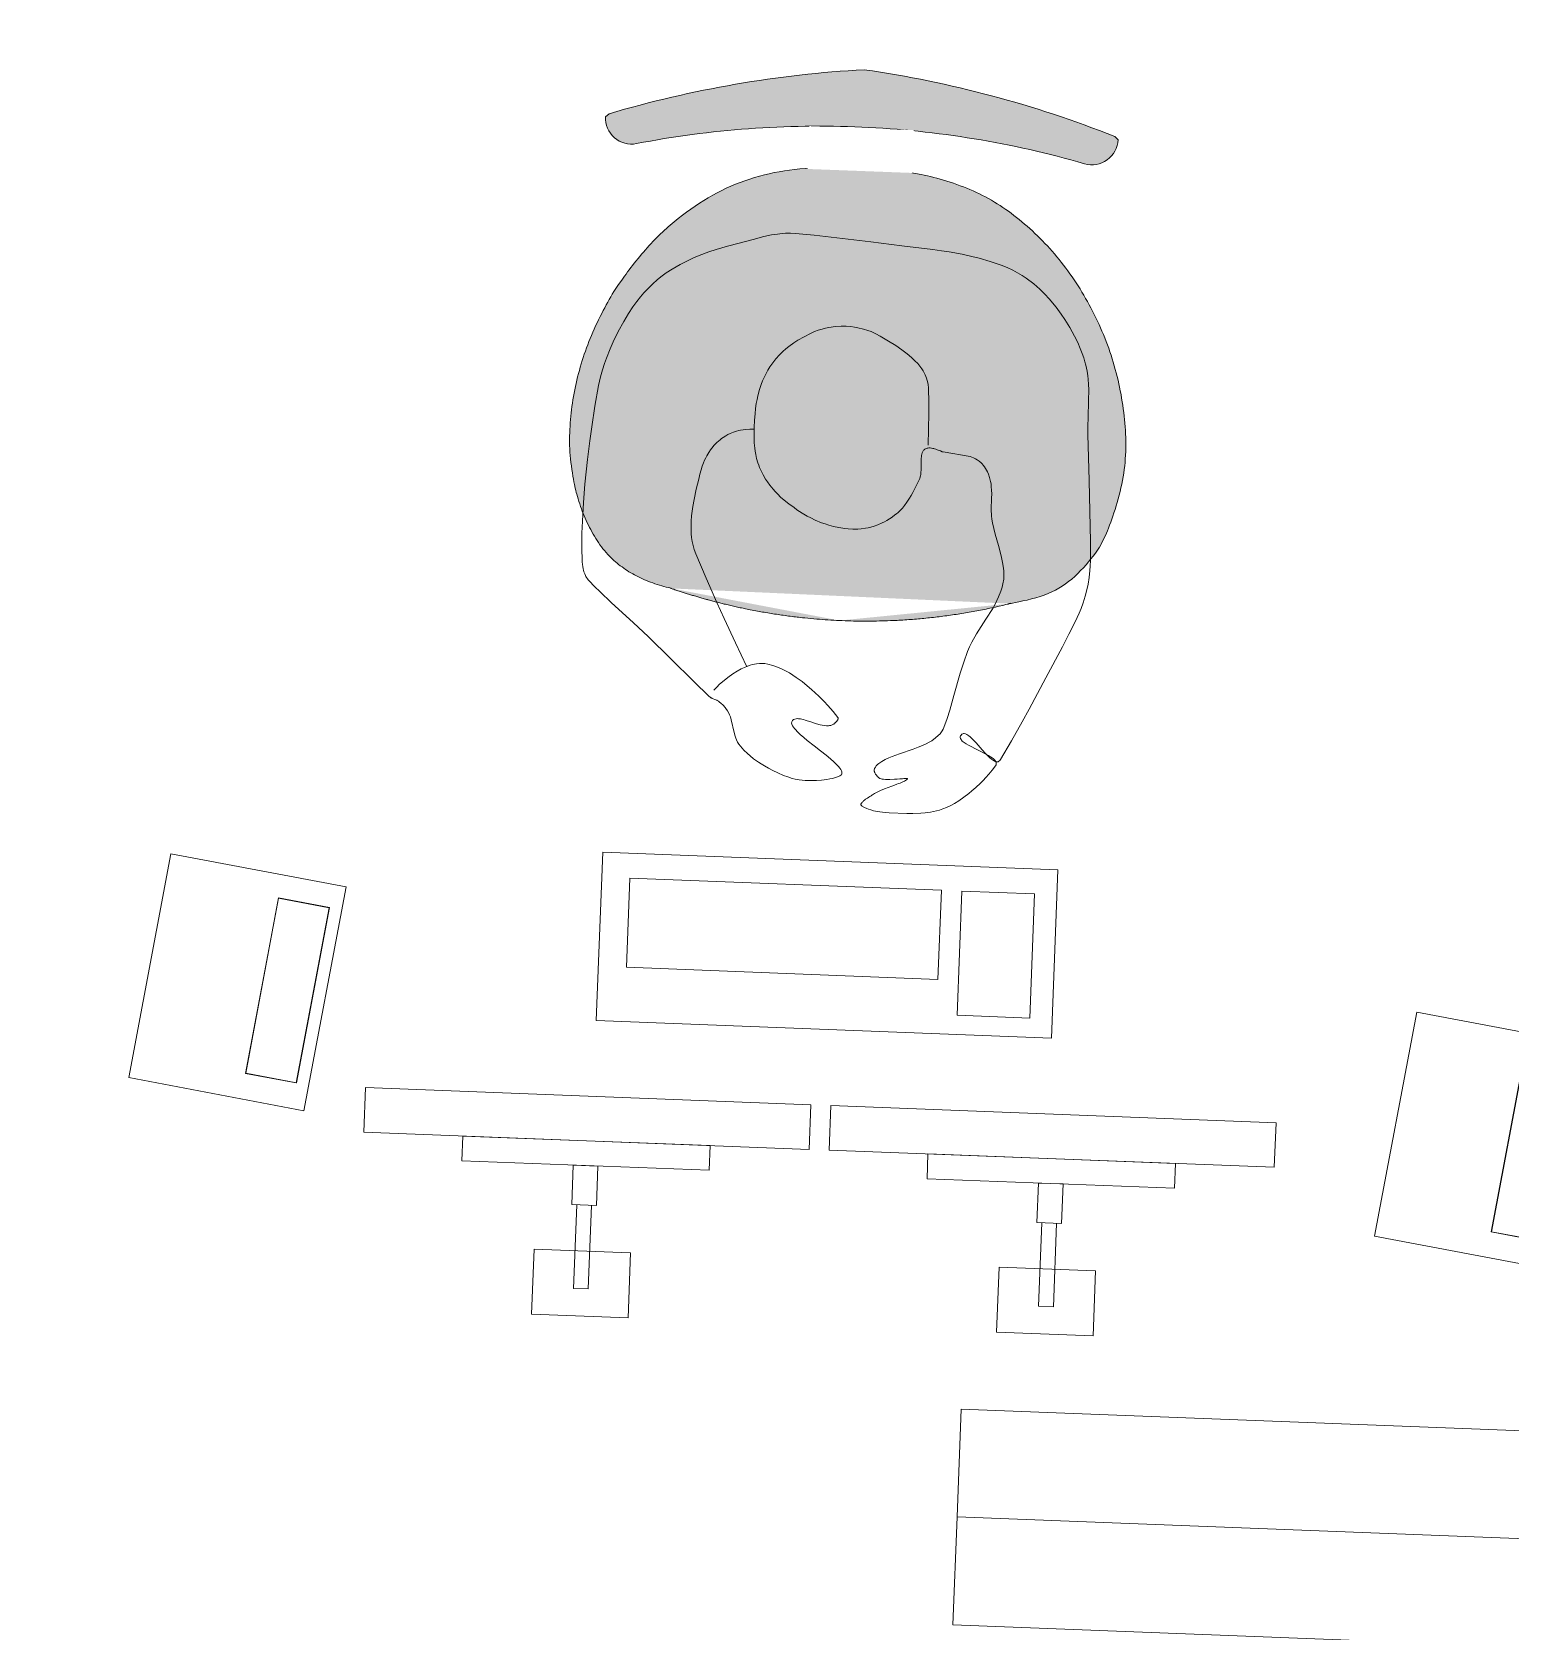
# Model space of a CAD drawing. Header units: millimetres. Extents: x 32078 to 83548, y -4690 to 56252.
# Drawn here: x 71118 to 72610, y 37171 to 38786 of the extents above; entities that cross this region are included whole.
import ezdxf

# ---------------------------------------------------------------- set-up
doc = ezdxf.new("R2010")
doc.units = ezdxf.units.MM
doc.header["$MEASUREMENT"] = 0
for name, color, linetype, lineweight in [('FURN-FILE', 211, 'Continuous', 0), ('FURN-STOR', 213, 'Continuous', 0), ('FURN-WKST', 42, 'Continuous', 13)]:
    doc.layers.add(name, color=color, linetype=linetype, lineweight=lineweight)

# ---------------------------------------------------------------- blocks, each defined once
blk = doc.blocks.new('*U1516')
at = {"color": 0, "linetype": 'ByBlock', "lineweight": -2, "flags": 128}
for points in [[(3.6, 105.9), (229.6, 63.2), (196.2, -113.7), (-29.8, -70.9), (3.6, 105.9)], [(-1.8, -63.1), (175.1, -96.6), (184.8, -45.4), (7.9, -11.9), (-1.8, -63.1)], [(-1.6, -63.6), (175.4, -96.7), (185, -45.5), (8, -12.4), (-1.6, -63.6)]]:
    blk.add_lwpolyline(points, close=True, dxfattribs=at)
blk = doc.blocks.new('*U1517')
at = {"linetype": 'ByBlock', "lineweight": -2}
blk.add_hatch(color=7, dxfattribs=at).paths.add_polyline_path([(-240, 333.8, -0.058838), (17.8, 378.3, -0.058838), (270.6, 310.9), (274, 307.6, -0.485231), (240.2, 283.4, 0.059133), (15.2, 320.4, 0.059133), (-212.3, 303.7, -0.485231), (-243.7, 330.9)])
h = blk.add_hatch(color=7, dxfattribs=at)
edge = h.paths.add_edge_path()
edge.add_spline(control_points=[(-177.4, -145.2), (-207.7, -138.4), (-239.5, -120.2), (-285.5, -39.3), (-282.8, 112.4), (-154.2, 268.8), (-37, 282.3), (13.3, 278.2)], knot_values=[0, 0, 0, 0, 0.127805, 0.173291, 0.430539, 0.788352, 1, 1, 1, 1], degree=3, periodic=0)
edge.add_spline(control_points=[(13.3, 278.2), (63.7, 277.8), (179.2, 253.8), (293.3, 86.5), (282.4, -64.8), (229.3, -141.2), (196, -156.5), (165.2, -160.6)], knot_values=[0, 0, 0, 0, 0.211648, 0.569461, 0.826709, 0.872195, 1, 1, 1, 1], degree=3, periodic=0)
edge.add_line((165.2, -160.6), (165.2, -160.8))
edge.add_arc((20, 427.7), 606.2, 267.4274, 283.8643, ccw=False)
edge.add_arc((20, 427.7), 606.2, 250.9906, 267.4275, ccw=False)
edge.add_line((-177.4, -145.4), (-177.4, -145.2))
at = {"color": 0, "linetype": 'ByBlock', "lineweight": -2, "flags": 128}
blk.add_lwpolyline([(-240, 333.8, -0.058838), (17.8, 378.3), (17.8, 378.3, -0.058838), (270.6, 310.9), (274, 307.6, -0.485231), (240.2, 283.4), (240.2, 283.4, 0.059133), (15.2, 320.4, 0.059133), (-212.3, 303.7), (-212.3, 303.7, -0.485231), (-243.7, 330.9), (-240, 333.8)], format="xyb", close=True, dxfattribs=at)
at = {"color": 0, "linetype": 'ByBlock', "lineweight": -2}
blk.add_rational_spline([(-177.4, -145.2), (-207.7, -138.4), (-239.5, -120.2), (-285.5, -39.3), (-282.8, 112.4), (-154.2, 268.8), (-37, 282.3), (13.3, 278.2), (63.7, 277.8), (179.2, 253.8), (293.3, 86.5), (282.4, -64.8), (229.3, -141.2), (196, -156.5), (165.2, -160.6), (165.2, -160.6), (165.2, -160.7), (165.2, -160.8), (108.8, -174.7), (50.9, -180.5), (-7.2, -177.9), (-65.3, -175.2), (-122.4, -164.4), (-177.4, -145.4), (-177.4, -145.3), (-177.4, -145.3), (-177.4, -145.2)], [1, 1, 1, 1, 1, 1, 1, 1, 1, 1, 1, 1, 1, 1, 1, 1, 1, 1, 0.993153505411, 0.993153505411, 1, 0.993153505411, 0.993153505411, 1, 1, 1, 1], degree=3, knots=[0, 0, 0, 0, 0.021301, 0.028882, 0.071757, 0.131392, 0.166667, 0.166667, 0.166667, 0.201941, 0.261577, 0.304452, 0.312032, 0.333333, 0.333333, 0.333333, 0.5, 0.5, 0.5, 0.666667, 0.666667, 0.666667, 0.833333, 0.833333, 0.833333, 1, 1, 1, 1], dxfattribs=at)
blk.add_wipeout([(-37.7, 321.4), (67.7, 317.3), (66, 274.1), (-39.4, 278.1)], dxfattribs=at)
blk = doc.blocks.new('*U1518')
at = {"color": 0, "linetype": 'ByBlock', "lineweight": -2, "flags": 128}
for points in [[(-67.6, 119.9), (-64.6, 116.9), (-61.8, 114), (-59.3, 111.2), (-54.8, 105.7), (-51.2, 100.7), (-48.5, 96.3), (-46.3, 92.4), (-44.7, 88.9), (-43.5, 85.9), (-42.6, 83.2), (-41.9, 80.9), (-41.1, 76.9), (-40.8, 73.9), (-40.7, 71.7), (-40.9, 68.4), (-41.4, 65.2), (-42.7, 60.3), (-44.4, 55.7), (-46.2, 51.4), (-48.3, 47.4), (-50.3, 43.6), (-54.8, 36.6), (-59.1, 30.6), (-63.2, 25.5), (-66.9, 21.1), (-73.8, 13.7), (-79.1, 8.5), (-83.2, 4.7), (-89.3, -0.6), (-95.3, -5.4), (-95.4, -5.5), (-95.6, -5.6), (-95.8, -5.6), (-95.9, -5.7), (-96.1, -5.7), (-96.2, -5.7), (-96.5, -5.7), (-96.8, -5.6), (-97.1, -5.5), (-97.4, -5.4), (-97.7, -5.2), (-97.9, -5.1), (-98.4, -4.8), (-98.8, -4.5), (-99.1, -4.2), (-99.7, -3.7), (-100.1, -3.3), (-100.4, -3), (-100.8, -2.5), (-101, -2.3), (-101.2, -2.1), (-101.9, -1.2), (-102.5, -0.2), (-103, 0.9), (-103.3, 1.9), (-103.5, 3), (-103.7, 4.1), (-103.7, 6.2), (-103.5, 8.4), (-103.2, 10.5), (-102.7, 12.5), (-101.6, 16.3), (-99.4, 23.1), (-98.6, 25.6), (-97.9, 27.7), (-97.4, 29.5), (-97.1, 31), (-96.8, 32.2), (-96.6, 34.3), (-96.5, 35.8), (-96.6, 36.8), (-97, 38.2), (-97.5, 39.4), (-98.5, 40.6), (-99.6, 41.1), (-100.9, 41.3), (-102.2, 41), (-103.6, 40.4), (-105, 39.5), (-106.5, 38.5), (-107.9, 37.2), (-109.5, 35.8), (-112.5, 32.6), (-115.5, 29.1), (-118.5, 25.6), (-124.1, 18.5), (-129.1, 12.1), (-133.5, 6.6), (-137.1, 2.2), (-140.2, -1.3), (-142.7, -4), (-144.9, -5.9), (-146.6, -7.3), (-148, -8.3), (-149.2, -8.9), (-150.2, -9.3), (-151, -9.4), (-152.2, -9.4), (-153.1, -9), (-153.7, -8.5), (-154.4, -7.5), (-155, -6.1), (-156, -3), (-156.8, 0), (-157.4, 2.9), (-157.9, 5.7), (-158.6, 11.2), (-159, 16.1), (-159.1, 20.5), (-159.1, 24.4), (-158.9, 27.7), (-158.2, 33.6), (-157.5, 37.8), (-156.8, 40.9), (-155.4, 45.3), (-153.8, 49.5), (-151.2, 55.3), (-148.7, 60.4), (-146.4, 64.8), (-144.2, 68.7), (-142.2, 72), (-140.4, 74.9), (-136.9, 79.8), (-134.1, 83.3), (-131.8, 85.9), (-128.2, 89.6), (-124.3, 93.1), (-122.2, 94.7), (-120.1, 95.9), (-118, 96.9), (-116.1, 97.7), (-114.2, 98.4), (-110.6, 99.4), (-97.8, 102.3), (-94.7, 103.2), (-92.5, 104), (-90.9, 104.8), (-88.5, 106), (-86.3, 107.6), (-85.3, 108.4), (-84.4, 109.2), (-83.6, 109.9), (-82.3, 111.1), (-81.4, 112.1), (-80.7, 112.9), (-79.7, 114), (-78.8, 115.3), (-78.4, 115.8), (-78.1, 116.4), (-77.9, 116.9), (-77.4, 117.9), (-76, 121.4), (-75.6, 122.3), (-75.3, 122.9), (-75, 123.4), (-74.6, 124), (-74, 124.6), (-59.1, 140.2), (-36.2, 163.2), (-13.5, 186.2), (0.4, 201.1), (20.9, 223.6), (31.5, 234.8), (37, 240.3), (42.6, 245.8), (43.7, 246.8), (44.8, 247.6), (45.9, 248.3), (47, 249), (48, 249.5), (49.9, 250.3), (51.7, 251), (53.3, 251.4), (54.7, 251.8), (57.2, 252.3), (59.1, 252.5), (61.9, 252.8), (64.7, 252.9), (74.2, 253.1), (90.7, 253), (103.1, 252.6), (121.7, 251.6), (140.3, 250), (165.3, 247.4), (184, 245.1), (198.1, 243.2), (219.1, 239.9), (240.1, 236.2), (248.6, 234.3), (255.9, 232.3), (262.1, 230.3), (267.6, 228.4), (277, 224.6), (283.9, 221.5), (294.3, 216.4), (304.7, 210.7), (312.6, 206), (319.3, 201.6), (324.9, 197.5), (329.6, 193.8), (333.6, 190.4), (337, 187.3), (342.7, 181.6), (346.7, 177), (349.6, 173.5), (353.7, 167.9), (357.5, 162), (362.2, 153.8), (365.9, 146.6), (368.8, 140.3), (371.1, 134.7), (374.8, 124.9), (377.3, 117.4), (380.6, 106), (383.7, 94.3), (387.5, 80.1), (390.3, 69.5), (392, 61.5), (392.9, 55.5), (393.4, 51), (393.6, 47.6), (393.7, 42.5), (393.4, 37.4), (391.6, 18.4), (388.4, -10.1), (385, -38.5), (381.1, -69.9), (377.2, -101.3), (376, -110), (374.8, -117.6), (372.4, -130.9), (370.2, -140.8), (368.4, -148.1), (365.2, -159.2), (361.5, -170.2), (359.1, -176.4), (356.5, -181.9), (353.8, -186.9), (351.1, -191.5), (348.3, -195.6), (342.7, -203.1), (337.3, -209.2), (332.3, -214.4), (327.6, -218.7), (319, -225.9), (312.1, -230.9), (306.7, -234.5), (298.4, -239.6), (289.8, -244.3), (283.2, -247.6), (277.4, -250.1), (272.3, -252.1), (267.8, -253.6), (263.9, -254.8), (260.4, -255.7), (254.4, -257), (249.8, -257.7), (246.4, -258.2), (241.1, -258.6), (235.9, -258.8), (224.5, -258.6), (207.5, -258.1), (198.9, -257.9), (190.4, -257.9), (143.9, -259), (97.3, -260.2), (82.8, -260.5), (71.9, -260.5), (63.7, -260.4), (57.6, -260.1), (53, -259.7), (46.1, -259), (39.2, -258), (35, -257.1), (27.2, -255.1), (20.5, -253), (14.8, -250.9), (9.9, -248.9), (1.3, -245), (-11.3, -238.7), (-23.8, -232.2), (-55.4, -215.5), (-86.8, -198.5), (-99.7, -191.5), (-118.8, -180.6), (-137.8, -169.7), (-138.8, -168.9), (-139.5, -168), (-140, -167.2), (-140.1, -166.3), (-140, -165.3), (-139.8, -164.3), (-139.3, -163.4), (-138.8, -162.4), (-138.1, -161.4), (-137.4, -160.4), (-135.7, -158.5), (-133.8, -156.5), (-131.9, -154.7), (-127.9, -151.2), (-120.8, -145), (-118.4, -142.7), (-116.4, -140.8), (-114.9, -139.1), (-113.8, -137.7), (-113, -136.6), (-112.4, -135.6), (-112, -134.8), (-111.8, -134.1), (-111.6, -132.9), (-111.6, -132.1), (-111.8, -131.5), (-112.3, -130.6), (-113, -129.9), (-113.9, -129.3), (-114.9, -129), (-115.8, -129), (-116.6, -129.2), (-117.5, -129.7), (-118.3, -130.3), (-119.1, -131), (-119.8, -131.9), (-120.6, -132.8), (-122, -135), (-123.4, -137.3), (-133.7, -157.4), (-135, -159.5), (-136.1, -161.2), (-137.1, -162.4), (-138, -163.4), (-138.8, -164.1), (-139.4, -164.6), (-140.6, -165.2), (-141.5, -165.3), (-142.2, -165.3), (-143.2, -165.1), (-144.2, -164.5), (-148.6, -161.1), (-152.5, -157.8), (-155.9, -154.8), (-158.9, -152), (-161.5, -149.4), (-166.1, -144.6), (-169.5, -140.7), (-172.1, -137.6), (-175.8, -132.7), (-179.6, -127.4), (-182.3, -123), (-184.5, -118.9), (-186.3, -115), (-187.7, -111.4), (-188.8, -108), (-189.7, -104.8), (-191, -98.8), (-191.7, -93.6), (-192.1, -89), (-192.4, -81), (-192.3, -75), (-191.5, -57), (-191.3, -53.5), (-191, -50.4), (-190.7, -47.7), (-190.3, -45.4), (-189.9, -43.3), (-189.5, -41.5), (-188.6, -38.5), (-187.8, -36.2), (-187.2, -34.5), (-186.1, -32.1), (-184.8, -29.7), (-184.5, -29.4), (-184.3, -29.1), (-184, -28.9), (-183.7, -28.8), (-183.4, -28.7), (-183.2, -28.7), (-182.9, -28.7), (-182.6, -28.8), (-182.3, -28.9), (-182, -29.1), (-181.5, -29.4), (-181, -29.8), (-180.5, -30.3), (-180, -30.8), (-179.5, -31.3), (-178.7, -32.4), (-177.9, -33.4), (-176.7, -35.3), (-175.8, -36.6), (-175.1, -37.6), (-174.7, -38.3), (-174.4, -38.9), (-173.9, -39.6), (-173.5, -40.2), (-172.2, -42.2), (-171, -44.3), (-170, -46.4), (-169, -48.5), (-167.3, -52.6), (-164.6, -60), (-163.6, -62.6), (-162.8, -64.9), (-162.1, -66.7), (-161.5, -68.3), (-161, -69.5), (-160.1, -71.5), (-159.5, -72.8), (-159.1, -73.7), (-158.4, -74.8), (-157.7, -75.5), (-157.5, -75.7), (-157.3, -75.7), (-157.1, -75.6), (-157, -75.4), (-157, -75.1), (-156.9, -74.7), (-156.9, -74.3), (-156.9, -73.7), (-156.9, -73.2), (-157, -72), (-157.1, -70.6), (-157.2, -69.2), (-157.3, -67.9), (-157.5, -65.1), (-157.7, -62.5), (-158, -57.9), (-158, -56.2), (-157.9, -54.7), (-157.9, -53.5), (-157.7, -51.5), (-157.5, -50.1), (-157.2, -49.1), (-156.8, -47.8), (-156.5, -47.3), (-156.2, -46.8), (-155.9, -46.3), (-155.6, -45.9), (-155.2, -45.6), (-154.9, -45.2), (-154.5, -44.9), (-153.7, -44.3), (-153, -43.8), (-152.4, -43.4), (-151.8, -43), (-151.3, -42.8), (-150.9, -42.6), (-150.6, -42.4), (-150.3, -42.3), (-149.7, -42.2), (-149.4, -42.1), (-149.1, -42), (-148.8, -42), (-148.4, -42.1), (-146.8, -42.5), (-145.4, -43.2), (-144, -44.2), (-142.8, -45.4), (-141.7, -46.7), (-139.6, -49.7), (-137.8, -53.1), (-136.2, -56.7), (-134.7, -60.3), (-132.1, -67.6), (-127.3, -81.4), (-125.4, -86.5), (-123.6, -90.8), (-121.8, -94.5), (-120.2, -97.6), (-118.8, -100.1), (-115.9, -104.1), (-113.6, -106.8), (-111.8, -108.5), (-108.7, -110.7), (-107.1, -111.6), (-105.4, -112.4), (-96.2, -115.6), (-87.9, -118.3), (-73.1, -122.6), (-50.5, -128.9), (-39.5, -132.4), (-28.8, -136.2), (-23.9, -138.4), (-19.3, -140.6), (-10.9, -145.5), (3.9, -154.9), (14.9, -161.7), (19.1, -164.1), (26.5, -167.7), (32.1, -169.9), (36.3, -171.2), (39.6, -172), (44.4, -172.8), (49.4, -173), (52.6, -172.9), (55.6, -172.6), (61.2, -171.7), (66.2, -170.7), (70.5, -169.6), (78.2, -167.5), (89.7, -164.2), (95.4, -162.7), (101.1, -161.4), (104.8, -160.8), (108.2, -160.5), (114.7, -160.3), (126.3, -160.6), (130.6, -160.7), (134.4, -160.6), (137.6, -160.3), (140.5, -160), (142.9, -159.6), (147.2, -158.5), (150.4, -157.4), (152.7, -156.4), (156.2, -154.4), (157.9, -153.3), (159.6, -152), (160.7, -151), (161.7, -150.1), (163.5, -148.1), (164.9, -146.1), (166, -144.2), (166.9, -142.4), (167.6, -140.6), (168.2, -138.9), (172.8, -111.8), (173.1, -110.8), (173.8, -108.9), (175.1, -105.5), (175.6, -104.2), (175.9, -103.1), (176.2, -102.1), (176.4, -101.2), (176.7, -99.8), (176.9, -98.7), (176.9, -97.8), (176.9, -97.2), (176.8, -96.3), (176.7, -95.4), (176.4, -94.5), (176, -93.8), (175.6, -93.1), (175.1, -92.5), (174.6, -92), (174, -91.6), (173.4, -91.2), (172, -90.6), (170.6, -90.2), (169.2, -89.9), (167.8, -89.7), (166.4, -89.6), (163.7, -89.5), (158.6, -89.5), (154.8, -89.4), (152, -89.2), (150, -89), (148.6, -88.7), (147.6, -88.5), (146.1, -88), (144.7, -87.4), (135.4, -82.7), (131.9, -81), (128.9, -79.3), (126.3, -77.8), (124, -76.4), (122, -75.1), (118.7, -72.6), (116.2, -70.6), (114.4, -68.9), (111.7, -66.1), (110.4, -64.6), (109.2, -63), (107, -60.1), (105.2, -57.4), (103.6, -54.8), (102.3, -52.4), (101.1, -50.1), (99.2, -45.8), (97.9, -42), (96.9, -38.7), (96.2, -35.8), (95.7, -33.3), (95.1, -28.9), (94.9, -25.6), (94.8, -20.6), (95.1, -15.7), (95.4, -12.5), (96.4, -6.4), (97.5, -1.1), (98.8, 3.6), (100.1, 7.6), (101.4, 11.2), (104, 17.4), (106.2, 22), (108.1, 25.5), (111.1, 30.7), (114.5, 35.9), (116.6, 38.9), (120.6, 44.3), (124.1, 48.8), (127.3, 52.4), (130.2, 55.4), (132.8, 57.9), (135.1, 60), (139.4, 63.4), (142.8, 65.8), (145.5, 67.6), (149.8, 70), (154.3, 72.3), (157, 73.6), (159.5, 74.6), (161.9, 75.4), (166.3, 76.7), (170.3, 77.6), (173.7, 78.2), (176.7, 78.6), (181.9, 79.1), (185.9, 79.3), (191.8, 79.3), (197.6, 79.2), (204.9, 78.8), (211.2, 78.3), (216.8, 77.7), (221.6, 77), (225.8, 76.2), (229.5, 75.4), (236, 73.6), (240.8, 72), (244.5, 70.6), (249.9, 68.1), (255.3, 65.2), (258.7, 63.2), (261.6, 61.2), (264.3, 59.3), (266.7, 57.4), (270.8, 53.6), (274.2, 50.2), (277, 47.1), (279.3, 44.2), (283, 39.1), (285.6, 35.1), (289.2, 28.8), (292.5, 22.4), (294.3, 18.3), (295.8, 14.4), (296.9, 10.6), (297.8, 7), (298.5, 3.6), (299.4, -3), (299.8, -8.8), (299.7, -13.9), (299.4, -18.3), (298.9, -22.2), (298.3, -25.6), (296.9, -31.4), (295.5, -35.7), (294.3, -38.9), (292.2, -43.6), (289.8, -48.1), (284.8, -56.4), (280.2, -63.8), (275.9, -70), (272, -75.3), (268.3, -79.6), (265, -83.1), (262, -86), (259.3, -88.2), (256.8, -90), (254.6, -91.5), (250.6, -93.6), (247.4, -94.9), (245, -95.6), (241.2, -96.4), (237.3, -96.8), (222.9, -97.1), (212.1, -97.1), (195.8, -96.9), (179.6, -96.6)], [(-44.3, 86.5), (-19.9, 97.9), (4.6, 109.4), (20.8, 116.8), (45.3, 127.7), (69.9, 138.1), (74.3, 139.7), (78.5, 140.9), (82.5, 141.7), (86.4, 142.3), (90, 142.7), (96.9, 142.9), (102.9, 142.7), (108.3, 142.3), (117.7, 141.1), (124.8, 139.8), (135.2, 137.6), (145.5, 135.1), (150.5, 133.9), (154.8, 132.7), (158.5, 131.5), (161.7, 130.3), (164.5, 129.2), (166.8, 128.1), (168.9, 127.1), (172.3, 125), (174.9, 123.3), (176.8, 121.8), (179.6, 119.4), (182.3, 116.8), (183.8, 115.1), (185.1, 113.5), (186.3, 112), (187.3, 110.6), (189.1, 107.9), (190.4, 105.6), (191.5, 103.4), (192.3, 101.6), (192.9, 99.9), (193.9, 96.9), (194.4, 94.7), (194.8, 93), (195.2, 90.4), (195.4, 87.7), (195.7, 83.5), (196, 79.2)]]:
    blk.add_lwpolyline(points, dxfattribs=at)
blk = doc.blocks.new('*U1519')
at = {"color": 0, "linetype": 'ByBlock', "lineweight": -2, "extrusion": (0, 0, -1), "flags": 128}
for points in [[(93.8, -226.5), (76.1, 233.1), (-93.8, 226.5), (-76.1, -233.1), (93.8, -226.5)], [(-65, 131.6), (-67.8, 204.9), (57.6, 209.7), (60.4, 136.4), (-65, 131.6)], [(37.9, -200.2), (25.8, 114.3), (-64.2, 110.8), (-52, -203.7), (37.9, -200.2)]]:
    blk.add_lwpolyline(points, close=True, dxfattribs=at)
blk = doc.blocks.new('*U1520')
at = {"color": 0, "linetype": 'ByBlock', "lineweight": -2}
for p, q in [((-77.4, 249), (-77.9, 234)), ((7, 245.7), (-77.4, 249)), ((6.5, 230.7), (-77.9, 234)), ((-95.5, -220.7), (-96.1, -235.7)), ((-11.1, -224), (-95.5, -220.7)), ((-11.7, -238.9), (-96.1, -235.7))]:
    blk.add_line(p, q, dxfattribs=at)
at = {"color": 0, "linetype": 'ByBlock', "lineweight": -2, "extrusion": (0, 0, -1), "flags": 128}
for points in [[(-80.4, 460.5), (-63, 10.9), (-108, 9.1), (-125.4, 458.8), (-80.4, 460.5)], [(-76.5, 360.6), (-66.9, 110.8), (-41.9, 111.8), (-51.5, 361.6), (-76.5, 360.6)], [(103.4, 291.2), (37.7, 288.7), (41.5, 191.3), (107.2, 193.8), (103.4, 291.2)], [(-47.2, 249.2), (-46.2, 224.2), (-6.3, 225.7), (-7.2, 250.7), (-47.2, 249.2)], [(-62.2, -9.1), (-44.9, -458.8), (-89.8, -460.5), (-107.2, -10.9), (-62.2, -9.1)], [(-58.4, -109), (-48.7, -358.9), (-23.7, -357.9), (-33.4, -108.1), (-58.4, -109)], [(121.6, -178.4), (55.9, -181), (59.6, -278.3), (125.4, -275.8), (121.6, -178.4)], [(-29, -220.5), (-28.1, -245.5), (11.9, -243.9), (10.9, -219), (-29, -220.5)]]:
    blk.add_lwpolyline(points, close=True, dxfattribs=at)
blk = doc.blocks.new('wrk_150')
at = {"layer": 'FURN-FILE', "color": 0, "linetype": 'Continuous', "lineweight": 0, "extrusion": (0, 0, -1)}
for name, p, rotation in [('*U1517', (-596.2, 928), 2.212929250014387), ('*U1516', (-1426.9, 150.2), 92.21292925001437)]:
    blk.add_blockref(name, p, dxfattribs=dict(at, rotation=rotation))
at = {"layer": 'FURN-FILE', "color": 0, "linetype": 'Continuous', "lineweight": 0, "rotation": 92.21320400544748}
for name, p in [('*U1519', (596.5, 421.9)), ('*U1520', (599.8, 152.6))]:
    blk.add_blockref(name, p, dxfattribs=at)
at = {"color": 0, "linetype": 'Continuous', "lineweight": 0}
blk.add_wipeout([(1700, 1350), (1250, 1350), (1250, 750), (1700, 750)], dxfattribs=at).dxf.layer = 'FURN-FILE'
at = {"layer": 'FURN-FILE', "color": 0, "linetype": 'Continuous', "lineweight": 0, "extrusion": (0, 0, -1), "rotation": 92.21292925001437}
blk.add_blockref('*U1518', (-603.5, 747.1), dxfattribs=at)
at = {"color": 0}
blk.add_wipeout([(1250, 1350), (1700, 1350), (1700, 750), (1250, 750)], dxfattribs=at).dxf.layer = 'FURN-STOR'
blk = doc.blocks.new('*U1522')
at = {"color": 0, "linetype": 'ByBlock', "lineweight": -2, "flags": 128}
for points in [[(3.6, 105.9), (229.6, 63.2), (196.2, -113.7), (-29.8, -70.9), (3.6, 105.9)], [(-1.8, -63.1), (175.1, -96.6), (184.8, -45.4), (7.9, -11.9), (-1.8, -63.1)], [(-1.6, -63.6), (175.4, -96.7), (185, -45.5), (8, -12.4), (-1.6, -63.6)]]:
    blk.add_lwpolyline(points, close=True, dxfattribs=at)
blk = doc.blocks.new('*U1523')
at = {"linetype": 'ByBlock', "lineweight": -2}
blk.add_hatch(color=7, dxfattribs=at).paths.add_polyline_path([(-240, 333.8, -0.058838), (17.8, 378.3, -0.058838), (270.6, 310.9), (274, 307.6, -0.485231), (240.2, 283.4, 0.059133), (15.2, 320.4, 0.059133), (-212.3, 303.7, -0.485231), (-243.7, 330.9)])
h = blk.add_hatch(color=7, dxfattribs=at)
edge = h.paths.add_edge_path()
edge.add_spline(control_points=[(-177.4, -145.2), (-207.7, -138.4), (-239.5, -120.2), (-285.5, -39.3), (-282.8, 112.4), (-154.2, 268.8), (-37, 282.3), (13.3, 278.2)], knot_values=[0, 0, 0, 0, 0.127805, 0.173291, 0.430539, 0.788352, 1, 1, 1, 1], degree=3, periodic=0)
edge.add_spline(control_points=[(13.3, 278.2), (63.7, 277.8), (179.2, 253.8), (293.3, 86.5), (282.4, -64.8), (229.3, -141.2), (196, -156.5), (165.2, -160.6)], knot_values=[0, 0, 0, 0, 0.211648, 0.569461, 0.826709, 0.872195, 1, 1, 1, 1], degree=3, periodic=0)
edge.add_line((165.2, -160.6), (165.2, -160.8))
edge.add_arc((20, 427.7), 606.2, 267.4274, 283.8643, ccw=False)
edge.add_arc((20, 427.7), 606.2, 250.9906, 267.4275, ccw=False)
edge.add_line((-177.4, -145.4), (-177.4, -145.2))
at = {"color": 0, "linetype": 'ByBlock', "lineweight": -2, "flags": 128}
blk.add_lwpolyline([(-240, 333.8, -0.058838), (17.8, 378.3), (17.8, 378.3, -0.058838), (270.6, 310.9), (274, 307.6, -0.485231), (240.2, 283.4), (240.2, 283.4, 0.059133), (15.2, 320.4, 0.059133), (-212.3, 303.7), (-212.3, 303.7, -0.485231), (-243.7, 330.9), (-240, 333.8)], format="xyb", close=True, dxfattribs=at)
at = {"color": 0, "linetype": 'ByBlock', "lineweight": -2}
blk.add_rational_spline([(-177.4, -145.2), (-207.7, -138.4), (-239.5, -120.2), (-285.5, -39.3), (-282.8, 112.4), (-154.2, 268.8), (-37, 282.3), (13.3, 278.2), (63.7, 277.8), (179.2, 253.8), (293.3, 86.5), (282.4, -64.8), (229.3, -141.2), (196, -156.5), (165.2, -160.6), (165.2, -160.6), (165.2, -160.7), (165.2, -160.8), (108.8, -174.7), (50.9, -180.5), (-7.2, -177.9), (-65.3, -175.2), (-122.4, -164.4), (-177.4, -145.4), (-177.4, -145.3), (-177.4, -145.3), (-177.4, -145.2)], [1, 1, 1, 1, 1, 1, 1, 1, 1, 1, 1, 1, 1, 1, 1, 1, 1, 1, 0.993153505411, 0.993153505411, 1, 0.993153505411, 0.993153505411, 1, 1, 1, 1], degree=3, knots=[0, 0, 0, 0, 0.021301, 0.028882, 0.071757, 0.131392, 0.166667, 0.166667, 0.166667, 0.201941, 0.261577, 0.304452, 0.312032, 0.333333, 0.333333, 0.333333, 0.5, 0.5, 0.5, 0.666667, 0.666667, 0.666667, 0.833333, 0.833333, 0.833333, 1, 1, 1, 1], dxfattribs=at)
blk.add_wipeout([(-37.7, 321.4), (67.7, 317.3), (66, 274.1), (-39.4, 278.1)], dxfattribs=at)
blk = doc.blocks.new('*U1524')
at = {"color": 0, "linetype": 'ByBlock', "lineweight": -2, "flags": 128}
for points in [[(-67.6, 119.9), (-64.6, 116.9), (-61.8, 114), (-59.3, 111.2), (-54.8, 105.7), (-51.2, 100.7), (-48.5, 96.3), (-46.3, 92.4), (-44.7, 88.9), (-43.5, 85.9), (-42.6, 83.2), (-41.9, 80.9), (-41.1, 76.9), (-40.8, 73.9), (-40.7, 71.7), (-40.9, 68.4), (-41.4, 65.2), (-42.7, 60.3), (-44.4, 55.7), (-46.2, 51.4), (-48.3, 47.4), (-50.3, 43.6), (-54.8, 36.6), (-59.1, 30.6), (-63.2, 25.5), (-66.9, 21.1), (-73.8, 13.7), (-79.1, 8.5), (-83.2, 4.7), (-89.3, -0.6), (-95.3, -5.4), (-95.4, -5.5), (-95.6, -5.6), (-95.8, -5.6), (-95.9, -5.7), (-96.1, -5.7), (-96.2, -5.7), (-96.5, -5.7), (-96.8, -5.6), (-97.1, -5.5), (-97.4, -5.4), (-97.7, -5.2), (-97.9, -5.1), (-98.4, -4.8), (-98.8, -4.5), (-99.1, -4.2), (-99.7, -3.7), (-100.1, -3.3), (-100.4, -3), (-100.8, -2.5), (-101, -2.3), (-101.2, -2.1), (-101.9, -1.2), (-102.5, -0.2), (-103, 0.9), (-103.3, 1.9), (-103.5, 3), (-103.7, 4.1), (-103.7, 6.2), (-103.5, 8.4), (-103.2, 10.5), (-102.7, 12.5), (-101.6, 16.3), (-99.4, 23.1), (-98.6, 25.6), (-97.9, 27.7), (-97.4, 29.5), (-97.1, 31), (-96.8, 32.2), (-96.6, 34.3), (-96.5, 35.8), (-96.6, 36.8), (-97, 38.2), (-97.5, 39.4), (-98.5, 40.6), (-99.6, 41.1), (-100.9, 41.3), (-102.2, 41), (-103.6, 40.4), (-105, 39.5), (-106.5, 38.5), (-107.9, 37.2), (-109.5, 35.8), (-112.5, 32.6), (-115.5, 29.1), (-118.5, 25.6), (-124.1, 18.5), (-129.1, 12.1), (-133.5, 6.6), (-137.1, 2.2), (-140.2, -1.3), (-142.7, -4), (-144.9, -5.9), (-146.6, -7.3), (-148, -8.3), (-149.2, -8.9), (-150.2, -9.3), (-151, -9.4), (-152.2, -9.4), (-153.1, -9), (-153.7, -8.5), (-154.4, -7.5), (-155, -6.1), (-156, -3), (-156.8, 0), (-157.4, 2.9), (-157.9, 5.7), (-158.6, 11.2), (-159, 16.1), (-159.1, 20.5), (-159.1, 24.4), (-158.9, 27.7), (-158.2, 33.6), (-157.5, 37.8), (-156.8, 40.9), (-155.4, 45.3), (-153.8, 49.5), (-151.2, 55.3), (-148.7, 60.4), (-146.4, 64.8), (-144.2, 68.7), (-142.2, 72), (-140.4, 74.9), (-136.9, 79.8), (-134.1, 83.3), (-131.8, 85.9), (-128.2, 89.6), (-124.3, 93.1), (-122.2, 94.7), (-120.1, 95.9), (-118, 96.9), (-116.1, 97.7), (-114.2, 98.4), (-110.6, 99.4), (-97.8, 102.3), (-94.7, 103.2), (-92.5, 104), (-90.9, 104.8), (-88.5, 106), (-86.3, 107.6), (-85.3, 108.4), (-84.4, 109.2), (-83.6, 109.9), (-82.3, 111.1), (-81.4, 112.1), (-80.7, 112.9), (-79.7, 114), (-78.8, 115.3), (-78.4, 115.8), (-78.1, 116.4), (-77.9, 116.9), (-77.4, 117.9), (-76, 121.4), (-75.6, 122.3), (-75.3, 122.9), (-75, 123.4), (-74.6, 124), (-74, 124.6), (-59.1, 140.2), (-36.2, 163.2), (-13.5, 186.2), (0.4, 201.1), (20.9, 223.6), (31.5, 234.8), (37, 240.3), (42.6, 245.8), (43.7, 246.8), (44.8, 247.6), (45.9, 248.3), (47, 249), (48, 249.5), (49.9, 250.3), (51.7, 251), (53.3, 251.4), (54.7, 251.8), (57.2, 252.3), (59.1, 252.5), (61.9, 252.8), (64.7, 252.9), (74.2, 253.1), (90.7, 253), (103.1, 252.6), (121.7, 251.6), (140.3, 250), (165.3, 247.4), (184, 245.1), (198.1, 243.2), (219.1, 239.9), (240.1, 236.2), (248.6, 234.3), (255.9, 232.3), (262.1, 230.3), (267.6, 228.4), (277, 224.6), (283.9, 221.5), (294.3, 216.4), (304.7, 210.7), (312.6, 206), (319.3, 201.6), (324.9, 197.5), (329.6, 193.8), (333.6, 190.4), (337, 187.3), (342.7, 181.6), (346.7, 177), (349.6, 173.5), (353.7, 167.9), (357.5, 162), (362.2, 153.8), (365.9, 146.6), (368.8, 140.3), (371.1, 134.7), (374.8, 124.9), (377.3, 117.4), (380.6, 106), (383.7, 94.3), (387.5, 80.1), (390.3, 69.5), (392, 61.5), (392.9, 55.5), (393.4, 51), (393.6, 47.6), (393.7, 42.5), (393.4, 37.4), (391.6, 18.4), (388.4, -10.1), (385, -38.5), (381.1, -69.9), (377.2, -101.3), (376, -110), (374.8, -117.6), (372.4, -130.9), (370.2, -140.8), (368.4, -148.1), (365.2, -159.2), (361.5, -170.2), (359.1, -176.4), (356.5, -181.9), (353.8, -186.9), (351.1, -191.5), (348.3, -195.6), (342.7, -203.1), (337.3, -209.2), (332.3, -214.4), (327.6, -218.7), (319, -225.9), (312.1, -230.9), (306.7, -234.5), (298.4, -239.6), (289.8, -244.3), (283.2, -247.6), (277.4, -250.1), (272.3, -252.1), (267.8, -253.6), (263.9, -254.8), (260.4, -255.7), (254.4, -257), (249.8, -257.7), (246.4, -258.2), (241.1, -258.6), (235.9, -258.8), (224.5, -258.6), (207.5, -258.1), (198.9, -257.9), (190.4, -257.9), (143.9, -259), (97.3, -260.2), (82.8, -260.5), (71.9, -260.5), (63.7, -260.4), (57.6, -260.1), (53, -259.7), (46.1, -259), (39.2, -258), (35, -257.1), (27.2, -255.1), (20.5, -253), (14.8, -250.9), (9.9, -248.9), (1.3, -245), (-11.3, -238.7), (-23.8, -232.2), (-55.4, -215.5), (-86.8, -198.5), (-99.7, -191.5), (-118.8, -180.6), (-137.8, -169.7), (-138.8, -168.9), (-139.5, -168), (-140, -167.2), (-140.1, -166.3), (-140, -165.3), (-139.8, -164.3), (-139.3, -163.4), (-138.8, -162.4), (-138.1, -161.4), (-137.4, -160.4), (-135.7, -158.5), (-133.8, -156.5), (-131.9, -154.7), (-127.9, -151.2), (-120.8, -145), (-118.4, -142.7), (-116.4, -140.8), (-114.9, -139.1), (-113.8, -137.7), (-113, -136.6), (-112.4, -135.6), (-112, -134.8), (-111.8, -134.1), (-111.6, -132.9), (-111.6, -132.1), (-111.8, -131.5), (-112.3, -130.6), (-113, -129.9), (-113.9, -129.3), (-114.9, -129), (-115.8, -129), (-116.6, -129.2), (-117.5, -129.7), (-118.3, -130.3), (-119.1, -131), (-119.8, -131.9), (-120.6, -132.8), (-122, -135), (-123.4, -137.3), (-133.7, -157.4), (-135, -159.5), (-136.1, -161.2), (-137.1, -162.4), (-138, -163.4), (-138.8, -164.1), (-139.4, -164.6), (-140.6, -165.2), (-141.5, -165.3), (-142.2, -165.3), (-143.2, -165.1), (-144.2, -164.5), (-148.6, -161.1), (-152.5, -157.8), (-155.9, -154.8), (-158.9, -152), (-161.5, -149.4), (-166.1, -144.6), (-169.5, -140.7), (-172.1, -137.6), (-175.8, -132.7), (-179.6, -127.4), (-182.3, -123), (-184.5, -118.9), (-186.3, -115), (-187.7, -111.4), (-188.8, -108), (-189.7, -104.8), (-191, -98.8), (-191.7, -93.6), (-192.1, -89), (-192.4, -81), (-192.3, -75), (-191.5, -57), (-191.3, -53.5), (-191, -50.4), (-190.7, -47.7), (-190.3, -45.4), (-189.9, -43.3), (-189.5, -41.5), (-188.6, -38.5), (-187.8, -36.2), (-187.2, -34.5), (-186.1, -32.1), (-184.8, -29.7), (-184.5, -29.4), (-184.3, -29.1), (-184, -28.9), (-183.7, -28.8), (-183.4, -28.7), (-183.2, -28.7), (-182.9, -28.7), (-182.6, -28.8), (-182.3, -28.9), (-182, -29.1), (-181.5, -29.4), (-181, -29.8), (-180.5, -30.3), (-180, -30.8), (-179.5, -31.3), (-178.7, -32.4), (-177.9, -33.4), (-176.7, -35.3), (-175.8, -36.6), (-175.1, -37.6), (-174.7, -38.3), (-174.4, -38.9), (-173.9, -39.6), (-173.5, -40.2), (-172.2, -42.2), (-171, -44.3), (-170, -46.4), (-169, -48.5), (-167.3, -52.6), (-164.6, -60), (-163.6, -62.6), (-162.8, -64.9), (-162.1, -66.7), (-161.5, -68.3), (-161, -69.5), (-160.1, -71.5), (-159.5, -72.8), (-159.1, -73.7), (-158.4, -74.8), (-157.7, -75.5), (-157.5, -75.7), (-157.3, -75.7), (-157.1, -75.6), (-157, -75.4), (-157, -75.1), (-156.9, -74.7), (-156.9, -74.3), (-156.9, -73.7), (-156.9, -73.2), (-157, -72), (-157.1, -70.6), (-157.2, -69.2), (-157.3, -67.9), (-157.5, -65.1), (-157.7, -62.5), (-158, -57.9), (-158, -56.2), (-157.9, -54.7), (-157.9, -53.5), (-157.7, -51.5), (-157.5, -50.1), (-157.2, -49.1), (-156.8, -47.8), (-156.5, -47.3), (-156.2, -46.8), (-155.9, -46.3), (-155.6, -45.9), (-155.2, -45.6), (-154.9, -45.2), (-154.5, -44.9), (-153.7, -44.3), (-153, -43.8), (-152.4, -43.4), (-151.8, -43), (-151.3, -42.8), (-150.9, -42.6), (-150.6, -42.4), (-150.3, -42.3), (-149.7, -42.2), (-149.4, -42.1), (-149.1, -42), (-148.8, -42), (-148.4, -42.1), (-146.8, -42.5), (-145.4, -43.2), (-144, -44.2), (-142.8, -45.4), (-141.7, -46.7), (-139.6, -49.7), (-137.8, -53.1), (-136.2, -56.7), (-134.7, -60.3), (-132.1, -67.6), (-127.3, -81.4), (-125.4, -86.5), (-123.6, -90.8), (-121.8, -94.5), (-120.2, -97.6), (-118.8, -100.1), (-115.9, -104.1), (-113.6, -106.8), (-111.8, -108.5), (-108.7, -110.7), (-107.1, -111.6), (-105.4, -112.4), (-96.2, -115.6), (-87.9, -118.3), (-73.1, -122.6), (-50.5, -128.9), (-39.5, -132.4), (-28.8, -136.2), (-23.9, -138.4), (-19.3, -140.6), (-10.9, -145.5), (3.9, -154.9), (14.9, -161.7), (19.1, -164.1), (26.5, -167.7), (32.1, -169.9), (36.3, -171.2), (39.6, -172), (44.4, -172.8), (49.4, -173), (52.6, -172.9), (55.6, -172.6), (61.2, -171.7), (66.2, -170.7), (70.5, -169.6), (78.2, -167.5), (89.7, -164.2), (95.4, -162.7), (101.1, -161.4), (104.8, -160.8), (108.2, -160.5), (114.7, -160.3), (126.3, -160.6), (130.6, -160.7), (134.4, -160.6), (137.6, -160.3), (140.5, -160), (142.9, -159.6), (147.2, -158.5), (150.4, -157.4), (152.7, -156.4), (156.2, -154.4), (157.9, -153.3), (159.6, -152), (160.7, -151), (161.7, -150.1), (163.5, -148.1), (164.9, -146.1), (166, -144.2), (166.9, -142.4), (167.6, -140.6), (168.2, -138.9), (172.8, -111.8), (173.1, -110.8), (173.8, -108.9), (175.1, -105.5), (175.6, -104.2), (175.9, -103.1), (176.2, -102.1), (176.4, -101.2), (176.7, -99.8), (176.9, -98.7), (176.9, -97.8), (176.9, -97.2), (176.8, -96.3), (176.7, -95.4), (176.4, -94.5), (176, -93.8), (175.6, -93.1), (175.1, -92.5), (174.6, -92), (174, -91.6), (173.4, -91.2), (172, -90.6), (170.6, -90.2), (169.2, -89.9), (167.8, -89.7), (166.4, -89.6), (163.7, -89.5), (158.6, -89.5), (154.8, -89.4), (152, -89.2), (150, -89), (148.6, -88.7), (147.6, -88.5), (146.1, -88), (144.7, -87.4), (135.4, -82.7), (131.9, -81), (128.9, -79.3), (126.3, -77.8), (124, -76.4), (122, -75.1), (118.7, -72.6), (116.2, -70.6), (114.4, -68.9), (111.7, -66.1), (110.4, -64.6), (109.2, -63), (107, -60.1), (105.2, -57.4), (103.6, -54.8), (102.3, -52.4), (101.1, -50.1), (99.2, -45.8), (97.9, -42), (96.9, -38.7), (96.2, -35.8), (95.7, -33.3), (95.1, -28.9), (94.9, -25.6), (94.8, -20.6), (95.1, -15.7), (95.4, -12.5), (96.4, -6.4), (97.5, -1.1), (98.8, 3.6), (100.1, 7.6), (101.4, 11.2), (104, 17.4), (106.2, 22), (108.1, 25.5), (111.1, 30.7), (114.5, 35.9), (116.6, 38.9), (120.6, 44.3), (124.1, 48.8), (127.3, 52.4), (130.2, 55.4), (132.8, 57.9), (135.1, 60), (139.4, 63.4), (142.8, 65.8), (145.5, 67.6), (149.8, 70), (154.3, 72.3), (157, 73.6), (159.5, 74.6), (161.9, 75.4), (166.3, 76.7), (170.3, 77.6), (173.7, 78.2), (176.7, 78.6), (181.9, 79.1), (185.9, 79.3), (191.8, 79.3), (197.6, 79.2), (204.9, 78.8), (211.2, 78.3), (216.8, 77.7), (221.6, 77), (225.8, 76.2), (229.5, 75.4), (236, 73.6), (240.8, 72), (244.5, 70.6), (249.9, 68.1), (255.3, 65.2), (258.7, 63.2), (261.6, 61.2), (264.3, 59.3), (266.7, 57.4), (270.8, 53.6), (274.2, 50.2), (277, 47.1), (279.3, 44.2), (283, 39.1), (285.6, 35.1), (289.2, 28.8), (292.5, 22.4), (294.3, 18.3), (295.8, 14.4), (296.9, 10.6), (297.8, 7), (298.5, 3.6), (299.4, -3), (299.8, -8.8), (299.7, -13.9), (299.4, -18.3), (298.9, -22.2), (298.3, -25.6), (296.9, -31.4), (295.5, -35.7), (294.3, -38.9), (292.2, -43.6), (289.8, -48.1), (284.8, -56.4), (280.2, -63.8), (275.9, -70), (272, -75.3), (268.3, -79.6), (265, -83.1), (262, -86), (259.3, -88.2), (256.8, -90), (254.6, -91.5), (250.6, -93.6), (247.4, -94.9), (245, -95.6), (241.2, -96.4), (237.3, -96.8), (222.9, -97.1), (212.1, -97.1), (195.8, -96.9), (179.6, -96.6)], [(-44.3, 86.5), (-19.9, 97.9), (4.6, 109.4), (20.8, 116.8), (45.3, 127.7), (69.9, 138.1), (74.3, 139.7), (78.5, 140.9), (82.5, 141.7), (86.4, 142.3), (90, 142.7), (96.9, 142.9), (102.9, 142.7), (108.3, 142.3), (117.7, 141.1), (124.8, 139.8), (135.2, 137.6), (145.5, 135.1), (150.5, 133.9), (154.8, 132.7), (158.5, 131.5), (161.7, 130.3), (164.5, 129.2), (166.8, 128.1), (168.9, 127.1), (172.3, 125), (174.9, 123.3), (176.8, 121.8), (179.6, 119.4), (182.3, 116.8), (183.8, 115.1), (185.1, 113.5), (186.3, 112), (187.3, 110.6), (189.1, 107.9), (190.4, 105.6), (191.5, 103.4), (192.3, 101.6), (192.9, 99.9), (193.9, 96.9), (194.4, 94.7), (194.8, 93), (195.2, 90.4), (195.4, 87.7), (195.7, 83.5), (196, 79.2)]]:
    blk.add_lwpolyline(points, dxfattribs=at)
blk = doc.blocks.new('*U1525')
at = {"color": 0, "linetype": 'ByBlock', "lineweight": -2, "extrusion": (0, 0, -1), "flags": 128}
for points in [[(93.8, -226.5), (76.1, 233.1), (-93.8, 226.5), (-76.1, -233.1), (93.8, -226.5)], [(-65, 131.6), (-67.8, 204.9), (57.6, 209.7), (60.4, 136.4), (-65, 131.6)], [(37.9, -200.2), (25.8, 114.3), (-64.2, 110.8), (-52, -203.7), (37.9, -200.2)]]:
    blk.add_lwpolyline(points, close=True, dxfattribs=at)
blk = doc.blocks.new('*U1526')
at = {"color": 0, "linetype": 'ByBlock', "lineweight": -2}
for p, q in [((-77.4, 249), (-77.9, 234)), ((7, 245.7), (-77.4, 249)), ((6.5, 230.7), (-77.9, 234)), ((-95.5, -220.7), (-96.1, -235.7)), ((-11.1, -224), (-95.5, -220.7)), ((-11.7, -238.9), (-96.1, -235.7))]:
    blk.add_line(p, q, dxfattribs=at)
at = {"color": 0, "linetype": 'ByBlock', "lineweight": -2, "extrusion": (0, 0, -1), "flags": 128}
for points in [[(-80.4, 460.5), (-63, 10.9), (-108, 9.1), (-125.4, 458.8), (-80.4, 460.5)], [(-76.5, 360.6), (-66.9, 110.8), (-41.9, 111.8), (-51.5, 361.6), (-76.5, 360.6)], [(103.4, 291.2), (37.7, 288.7), (41.5, 191.3), (107.2, 193.8), (103.4, 291.2)], [(-47.2, 249.2), (-46.2, 224.2), (-6.3, 225.7), (-7.2, 250.7), (-47.2, 249.2)], [(-62.2, -9.1), (-44.9, -458.8), (-89.8, -460.5), (-107.2, -10.9), (-62.2, -9.1)], [(-58.4, -109), (-48.7, -358.9), (-23.7, -357.9), (-33.4, -108.1), (-58.4, -109)], [(121.6, -178.4), (55.9, -181), (59.6, -278.3), (125.4, -275.8), (121.6, -178.4)], [(-29, -220.5), (-28.1, -245.5), (11.9, -243.9), (10.9, -219), (-29, -220.5)]]:
    blk.add_lwpolyline(points, close=True, dxfattribs=at)
blk = doc.blocks.new('wrk2_1')
at = {"color": 0, "linetype": 'ByBlock', "lineweight": -2, "extrusion": (0, 0, -1)}
for name, p, rotation in [('*U1523', (-596.2, 928), 2.212929250014387), ('*U1522', (-1190, 261.5), 92.21292925001441)]:
    blk.add_blockref(name, p, dxfattribs=dict(at, rotation=rotation))
at = {"color": 0, "linetype": 'ByBlock', "lineweight": -2, "rotation": 92.21320400544748}
for name, p in [('*U1525', (596.5, 421.9)), ('*U1526', (599.8, 152.6))]:
    blk.add_blockref(name, p, dxfattribs=at)
at = {"color": 0, "linetype": 'ByBlock', "lineweight": -2, "extrusion": (0, 0, -1), "rotation": 92.21292925001441}
blk.add_blockref('*U1524', (-603.5, 747.1), dxfattribs=at)

msp = doc.modelspace()

# ---------------------------------------------------------------- wipeouts: each hides what was drawn before it
msp.add_wipeout([(71187.1, 38220.6), (72985.8, 38151.1), (72916.3, 36352.4), (71117.6, 36422)]).dxf.layer = 'FURN-WKST'

# ---------------------------------------------------------------- next in the draw order: linework, layer by layer
at = {"layer": 'FURN-WKST', "linetype": 'Continuous', "flags": 128}
for points in [[(74753.9, 37291.2), (72055.9, 37395.4), (72051.7, 37286.5), (74749.7, 37182.3), (74753.9, 37291.2)], [(74749.7, 37182.3), (72051.7, 37286.5), (72047.5, 37177.6), (74745.5, 37073.3), (74749.7, 37182.3)]]:
    msp.add_lwpolyline(points, dxfattribs=at)

# ---------------------------------------------------------------- next in the draw order: block references
at = {"layer": 'FURN-FILE', "linetype": 'Continuous', "lineweight": 0, "extrusion": (0, 0, -1), "rotation": 2.213139155339487}
msp.add_blockref('wrk_150', (-73999.1, 37361.4), dxfattribs=at)

# ---------------------------------------------------------------- next in the draw order: block references
msp.add_blockref('wrk2_1', (-72500.2, 37419.3), dxfattribs=at)

doc.saveas('drawing.dxf')
